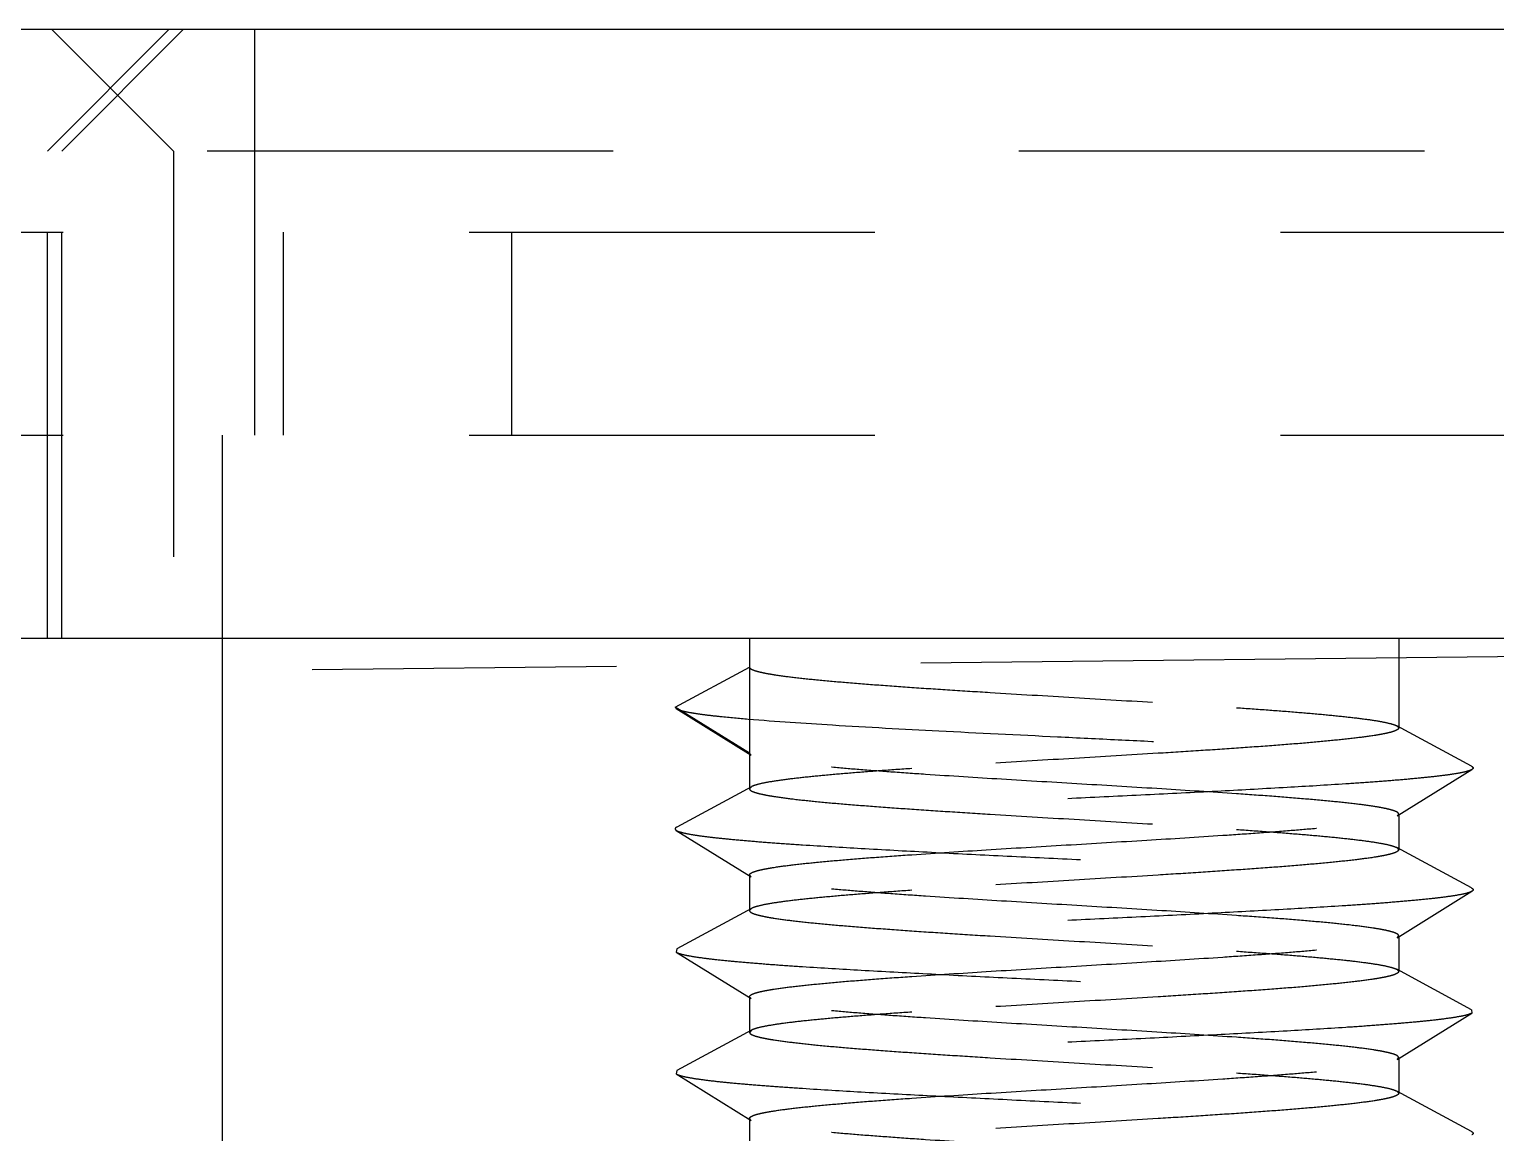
# Model space of a CAD drawing. Header units: inches. Extents: x 1246 to 1707, y -383 to -57.
# Drawn here: x 1464.347 to 1467.961, y -299.105 to -296.386 of the extents above; entities that cross this region are included whole.
import ezdxf

# ---------------------------------------------------------------- set-up
doc = ezdxf.new("R2010")
doc.units = ezdxf.units.IN
doc.header["$LTSCALE"] = 10
doc.header["$MEASUREMENT"] = 0
doc.linetypes.add('CENTER', pattern=[0.6, 0.375, -0.075, 0.075, -0.075])
doc.linetypes.add('HIDDEN', pattern=[0.2, 0.1, -0.1])
doc.layers.get('0').update_dxf_attribs({"linetype": 'CONTINUOUS'})
doc.layers.add('02___PRT_ALL_AXES', color=7, linetype='CONTINUOUS')
doc.layers.add('DEFAULT_2', color=8, linetype='HIDDEN')

msp = doc.modelspace()

# ---------------------------------------------------------------- linework, layer by layer
at = {"color": 7, "linetype": 'Continuous'}
for p, q in [((1319.6313, -296.386), (1637.9271, -296.386)), ((1319.6313, -297.886), (1637.9271, -297.886))]:
    msp.add_line(p, q, dxfattribs=at)
at = {"linetype": 'CENTER'}
msp.add_arc((1478.7792, -1654.6488), 1356.7628, 83.2637115, 96.7362885, dxfattribs=at)
at = {"layer": '02___PRT_ALL_AXES', "color": 8, "linetype": 'HIDDEN'}
msp.add_line((1464.8221, -297.386), (1464.8221, -297.886), dxfattribs=at)
at = {"layer": '02___PRT_ALL_AXES', "color": 7, "linetype": 'Continuous'}
msp.add_line((1464.8221, -297.886), (1464.8221, -301.286), dxfattribs=at)
at = {"layer": 'DEFAULT_2', "color": 8, "linetype": 'HIDDEN'}
for p, q in [((1464.6921, -296.386), (1464.3921, -296.686)), ((1464.7021, -296.686), (1464.4021, -296.386)), ((1464.4271, -296.686), (1464.7271, -296.386)), ((1464.9021, -296.386), (1464.9021, -297.886)), ((1613.7858, -296.686), (1326.8971, -296.686)), ((1464.3921, -297.886), (1464.3921, -296.686)), ((1464.4271, -297.886), (1464.4271, -296.686)), ((1464.7021, -296.686), (1464.7021, -297.886)), ((1459.4308, -296.886), (1469.6934, -296.886)), ((1464.9734, -297.386), (1464.9734, -296.886)), ((1465.5365, -297.386), (1465.5365, -296.886)), ((1459.4308, -297.386), (1469.6934, -297.386)), ((1466.1221, -297.886), (1466.1221, -298.2574)), ((1467.7221, -297.886), (1467.7221, -298.1074)), ((1465.9386, -298.056), (1466.1221, -297.9574)), ((1466.1221, -298.1696), (1465.9386, -298.056)), ((1465.9386, -298.056), (1465.9416, -298.0598)), ((1465.9416, -298.0598), (1466.1258, -298.1742)), ((1467.9017, -298.2017), (1467.7172, -298.1021)), ((1467.7172, -298.1021), (1467.7221, -298.1074)), ((1466.1258, -298.1742), (1466.1221, -298.1696)), ((1467.7184, -298.3242), (1467.9026, -298.2098)), ((1466.127, -298.2521), (1465.9426, -298.3517)), ((1466.127, -298.2521), (1466.1221, -298.2574)), ((1467.7184, -298.3242), (1467.7221, -298.3196)), ((1467.7221, -298.3196), (1467.7221, -298.4074)), ((1465.9416, -298.3598), (1466.1258, -298.4742)), ((1467.9017, -298.5017), (1467.7172, -298.4021)), ((1467.7172, -298.4021), (1467.7221, -298.4074)), ((1466.1221, -298.4696), (1466.1221, -298.5574)), ((1466.1258, -298.4742), (1466.1221, -298.4696)), ((1467.7184, -298.6242), (1467.9026, -298.5098)), ((1466.127, -298.5521), (1465.9426, -298.6517)), ((1466.127, -298.5521), (1466.1221, -298.5574)), ((1467.7184, -298.6242), (1467.7221, -298.6196)), ((1467.7221, -298.6196), (1467.7221, -298.7074)), ((1465.9426, -298.6517), (1465.9416, -298.6598)), ((1465.9416, -298.6598), (1466.1258, -298.7742)), ((1467.9017, -298.8017), (1467.7172, -298.7021)), ((1467.7172, -298.7021), (1467.7221, -298.7074)), ((1466.1221, -298.7696), (1466.1221, -298.8574)), ((1466.1258, -298.7742), (1466.1221, -298.7696)), ((1467.9017, -298.8017), (1467.9026, -298.8098)), ((1467.7184, -298.9242), (1467.9026, -298.8098)), ((1466.127, -298.8521), (1465.9426, -298.9517)), ((1466.127, -298.8521), (1466.1221, -298.8574)), ((1467.7184, -298.9242), (1467.7221, -298.9196)), ((1467.7221, -298.9196), (1467.7221, -299.0074)), ((1465.9426, -298.9517), (1465.9416, -298.9598)), ((1465.9416, -298.9598), (1466.1258, -299.0742)), ((1467.9017, -299.1017), (1467.7172, -299.0021)), ((1467.7172, -299.0021), (1467.7221, -299.0074)), ((1466.1221, -299.0696), (1466.1221, -299.1574)), ((1466.1258, -299.0742), (1466.1221, -299.0696))]:
    msp.add_line(p, q, dxfattribs=at)
for points, knots in [([(1466.1221, -297.9574), (1466.1221, -297.9586), (1466.1235, -297.9605), (1466.1261, -297.9622), (1466.1307, -297.9645), (1466.1385, -297.9672), (1466.1504, -297.9702), (1466.1656, -297.9733), (1466.1922, -297.9777), (1466.2332, -297.9831), (1466.291, -297.9891), (1466.3596, -297.9953), (1466.4379, -298.0014), (1466.5244, -298.0076), (1466.6177, -298.0138), (1466.751, -298.0222), (1466.9221, -298.0324), (1467.1245, -298.0445), (1467.2578, -298.0529), (1467.3221, -298.0574)], [0, 0, 0, 0, 0.002951, 0.005145, 0.007941, 0.015462, 0.025645, 0.038495, 0.053985, 0.092669, 0.1411, 0.19848, 0.263849, 0.336102, 0.414008, 0.496243, 0.668052, 0.839852, 1, 1, 1, 1]), ([(1465.9416, -298.0598), (1465.9439, -298.0612), (1465.9503, -298.0636), (1465.9621, -298.0667), (1465.9782, -298.0698), (1465.9985, -298.0729), (1466.0231, -298.0761), (1466.0637, -298.0806), (1466.0962, -298.0835), (1466.1191, -298.0854)], [0, 0, 0, 0, 0.04471, 0.112491, 0.203751, 0.318314, 0.455838, 0.615766, 1, 1, 1, 1]), ([(1467.3221, -298.0574), (1467.3482, -298.0592), (1467.3981, -298.0627), (1467.4695, -298.0683), (1467.5333, -298.0738), (1467.5888, -298.0793), (1467.6351, -298.0847), (1467.6717, -298.0901), (1467.6959, -298.0948), (1467.7099, -298.0989), (1467.7151, -298.101), (1467.7172, -298.1021)], [0, 0, 0, 0, 0.196693, 0.37717, 0.538715, 0.679239, 0.796913, 0.890175, 0.957973, 0.982173, 1, 1, 1, 1]), ([(1466.1191, -298.0854), (1466.1881, -298.0912), (1466.3445, -298.1015), (1466.5986, -298.1153), (1466.8334, -298.1267), (1467.0298, -298.1363), (1467.1756, -298.1434), (1467.3156, -298.1506), (1467.4465, -298.1578), (1467.5653, -298.1649), (1467.6692, -298.172), (1467.7454, -298.1782), (1467.797, -298.1833), (1467.8284, -298.1869), (1467.8545, -298.1904), (1467.8752, -298.1939), (1467.8904, -298.1974), (1467.8987, -298.2001), (1467.9017, -298.2017)], [0, 0, 0, 0, 0.116215, 0.263038, 0.427014, 0.510758, 0.5931, 0.672139, 0.746052, 0.813137, 0.871851, 0.920849, 0.941346, 0.959022, 0.973777, 0.985542, 0.994277, 1, 1, 1, 1]), ([(1467.7221, -298.1074), (1467.7221, -298.1086), (1467.7207, -298.1105), (1467.7181, -298.1122), (1467.7136, -298.1145), (1467.7058, -298.1172), (1467.6939, -298.1202), (1467.6787, -298.1233), (1467.6521, -298.1277), (1467.6111, -298.133), (1467.5533, -298.1391), (1467.4847, -298.1453), (1467.4065, -298.1514), (1467.3199, -298.1576), (1467.2266, -298.1638), (1467.0933, -298.1722), (1466.9222, -298.1824), (1466.7198, -298.1945), (1466.5864, -298.2029), (1466.5221, -298.2074)], [0, 0, 0, 0, 0.002946, 0.005136, 0.007926, 0.015442, 0.025615, 0.038456, 0.053942, 0.09261, 0.141033, 0.198411, 0.263781, 0.33604, 0.413953, 0.496193, 0.668011, 0.839832, 1, 1, 1, 1]), ([(1467.3221, -298.2696), (1467.2609, -298.2654), (1467.134, -298.2572), (1466.941, -298.2457), (1466.7468, -298.2341), (1466.5897, -298.2243), (1466.4725, -298.2162), (1466.3942, -298.2103), (1466.3241, -298.2044), (1466.2633, -298.1986), (1466.2128, -298.1927), (1466.1775, -298.1877), (1466.155, -298.1834), (1466.1425, -298.1805), (1466.133, -298.1776), (1466.1278, -298.1754), (1466.1258, -298.1742)], [0, 0, 0, 0, 0.153215, 0.317568, 0.482925, 0.639047, 0.710595, 0.776296, 0.835139, 0.886221, 0.928765, 0.962148, 0.975256, 0.985931, 0.994162, 1, 1, 1, 1]), ([(1467.9026, -298.2098), (1467.9012, -298.2107), (1467.8974, -298.2123), (1467.8871, -298.2156), (1467.8689, -298.2193), (1467.841, -298.2236), (1467.8052, -298.2279), (1467.7619, -298.2323), (1467.7112, -298.2367), (1467.6538, -298.2411), (1467.5651, -298.2472), (1467.4413, -298.2546), (1467.2805, -298.2633), (1467.1074, -298.272), (1466.9278, -298.2808), (1466.7481, -298.2895), (1466.5744, -298.2982), (1466.4126, -298.3069), (1466.2878, -298.3144), (1466.1982, -298.3205), (1466.1399, -298.3249), (1466.0884, -298.3292), (1466.0441, -298.3336), (1466.0073, -298.3379), (1465.9784, -298.3422), (1465.9594, -298.346), (1465.9483, -298.3492), (1465.9442, -298.3508), (1465.9426, -298.3517)], [0, 0, 0, 0, 0.002611, 0.006215, 0.016495, 0.030864, 0.049236, 0.071467, 0.097374, 0.12674, 0.159315, 0.232952, 0.315766, 0.404918, 0.497344, 0.589872, 0.679323, 0.762625, 0.836921, 0.869882, 0.899668, 0.926026, 0.948731, 0.9676, 0.982482, 0.993281, 0.997144, 1, 1, 1, 1]), ([(1466.5221, -298.2074), (1466.4961, -298.2092), (1466.4461, -298.2127), (1466.3748, -298.2183), (1466.3109, -298.2238), (1466.2555, -298.2293), (1466.2091, -298.2347), (1466.1725, -298.2401), (1466.1483, -298.2448), (1466.1343, -298.2489), (1466.1291, -298.251), (1466.127, -298.2521)], [0, 0, 0, 0, 0.196709, 0.377163, 0.538697, 0.679227, 0.796903, 0.890174, 0.957969, 0.982175, 1, 1, 1, 1]), ([(1467.9017, -298.2017), (1467.9027, -298.2023), (1467.9043, -298.2033), (1467.9058, -298.2053), (1467.9056, -298.2068), (1467.9047, -298.2084), (1467.9035, -298.2092), (1467.9026, -298.2098)], [0, 0, 0, 0, 0.316104, 0.524236, 0.615623, 0.718573, 1, 1, 1, 1]), ([(1466.1221, -298.2574), (1466.1221, -298.2586), (1466.1235, -298.2605), (1466.1261, -298.2622), (1466.1307, -298.2645), (1466.1385, -298.2672), (1466.1504, -298.2702), (1466.1656, -298.2733), (1466.1922, -298.2777), (1466.2332, -298.2831), (1466.291, -298.2892), (1466.3596, -298.2953), (1466.4379, -298.3014), (1466.5244, -298.3076), (1466.6177, -298.3138), (1466.751, -298.3222), (1466.9221, -298.3324), (1467.1245, -298.3445), (1467.2578, -298.3529), (1467.3221, -298.3574)], [0, 0, 0, 0, 0.002951, 0.005147, 0.007944, 0.015466, 0.025647, 0.038499, 0.05399, 0.092674, 0.141104, 0.198485, 0.263857, 0.336107, 0.414011, 0.496244, 0.668052, 0.839855, 1, 1, 1, 1]), ([(1467.7221, -298.3196), (1467.7221, -298.3184), (1467.7207, -298.3165), (1467.7181, -298.3147), (1467.7136, -298.3124), (1467.7057, -298.3098), (1467.6938, -298.3067), (1467.6786, -298.3037), (1467.652, -298.2992), (1467.611, -298.2939), (1467.5532, -298.2878), (1467.4846, -298.2817), (1467.4064, -298.2755), (1467.3511, -298.2716), (1467.3221, -298.2696)], [0, 0, 0, 0, 0.008786, 0.015321, 0.023648, 0.046042, 0.076335, 0.114577, 0.160673, 0.27577, 0.419851, 0.590553, 0.785114, 1, 1, 1, 1]), ([(1466.5221, -298.4196), (1466.5833, -298.4154), (1466.7102, -298.4072), (1466.9033, -298.3957), (1467.0975, -298.3841), (1467.2546, -298.3743), (1467.3718, -298.3662), (1467.4501, -298.3603), (1467.5202, -298.3544), (1467.5809, -298.3485), (1467.6315, -298.3427), (1467.6668, -298.3377), (1467.6892, -298.3334), (1467.7017, -298.3305), (1467.7112, -298.3276), (1467.7164, -298.3254), (1467.7184, -298.3242)], [0, 0, 0, 0, 0.153219, 0.317585, 0.482945, 0.639064, 0.710611, 0.776315, 0.83516, 0.886237, 0.928778, 0.962155, 0.975262, 0.985932, 0.994163, 1, 1, 1, 1]), ([(1465.9426, -298.3517), (1465.9415, -298.3523), (1465.9399, -298.3533), (1465.9385, -298.3553), (1465.9386, -298.3568), (1465.9395, -298.3584), (1465.9407, -298.3592), (1465.9416, -298.3598)], [0, 0, 0, 0, 0.316081, 0.524228, 0.615626, 0.718557, 1, 1, 1, 1]), ([(1465.9416, -298.3598), (1465.9431, -298.3607), (1465.9468, -298.3623), (1465.9571, -298.3656), (1465.9753, -298.3693), (1466.0032, -298.3736), (1466.039, -298.3779), (1466.0824, -298.3823), (1466.133, -298.3867), (1466.1905, -298.3911), (1466.2792, -298.3972), (1466.4029, -298.4046), (1466.5637, -298.4133), (1466.7369, -298.422), (1466.9164, -298.4308), (1467.0961, -298.4395), (1467.2699, -298.4482), (1467.4317, -298.4569), (1467.5564, -298.4644), (1467.6461, -298.4705), (1467.7043, -298.4749), (1467.7558, -298.4792), (1467.8002, -298.4836), (1467.837, -298.4879), (1467.8658, -298.4922), (1467.8849, -298.496), (1467.8959, -298.4992), (1467.9, -298.5008), (1467.9017, -298.5017)], [0, 0, 0, 0, 0.002611, 0.006216, 0.016495, 0.030865, 0.049236, 0.071467, 0.097374, 0.12674, 0.159315, 0.232952, 0.315766, 0.404918, 0.497344, 0.589872, 0.679323, 0.762625, 0.836921, 0.869882, 0.899668, 0.926025, 0.948731, 0.9676, 0.982482, 0.99328, 0.997143, 1, 1, 1, 1]), ([(1467.3221, -298.3574), (1467.3482, -298.3592), (1467.3981, -298.3627), (1467.4695, -298.3683), (1467.5333, -298.3738), (1467.5888, -298.3793), (1467.6351, -298.3847), (1467.6717, -298.3901), (1467.6959, -298.3948), (1467.7099, -298.3989), (1467.7151, -298.401), (1467.7172, -298.4021)], [0, 0, 0, 0, 0.196688, 0.377164, 0.538712, 0.679237, 0.796915, 0.890178, 0.957977, 0.982175, 1, 1, 1, 1]), ([(1467.7221, -298.4074), (1467.7221, -298.4086), (1467.7207, -298.4105), (1467.7181, -298.4122), (1467.7136, -298.4145), (1467.7058, -298.4172), (1467.6939, -298.4202), (1467.6787, -298.4233), (1467.6521, -298.4277), (1467.6111, -298.433), (1467.5533, -298.4391), (1467.4847, -298.4453), (1467.4065, -298.4514), (1467.3199, -298.4576), (1467.2266, -298.4638), (1467.0933, -298.4722), (1466.9222, -298.4824), (1466.7198, -298.4945), (1466.5864, -298.5029), (1466.5221, -298.5074)], [0, 0, 0, 0, 0.002947, 0.005136, 0.007927, 0.015443, 0.025617, 0.038458, 0.053945, 0.092616, 0.141039, 0.198415, 0.263784, 0.336042, 0.413954, 0.496196, 0.668015, 0.839831, 1, 1, 1, 1]), ([(1466.1221, -298.4696), (1466.1221, -298.4684), (1466.1235, -298.4665), (1466.1262, -298.4647), (1466.1307, -298.4624), (1466.1385, -298.4597), (1466.1504, -298.4567), (1466.1656, -298.4537), (1466.1923, -298.4492), (1466.2332, -298.4439), (1466.291, -298.4378), (1466.3597, -298.4317), (1466.4379, -298.4255), (1466.4931, -298.4216), (1466.5221, -298.4196)], [0, 0, 0, 0, 0.008793, 0.015335, 0.023667, 0.046068, 0.076369, 0.114618, 0.160717, 0.275825, 0.419907, 0.590602, 0.785144, 1, 1, 1, 1]), ([(1467.3221, -298.5696), (1467.2609, -298.5654), (1467.134, -298.5572), (1466.941, -298.5457), (1466.7468, -298.5341), (1466.5897, -298.5243), (1466.4725, -298.5162), (1466.3942, -298.5103), (1466.3241, -298.5044), (1466.2633, -298.4985), (1466.2128, -298.4927), (1466.1775, -298.4877), (1466.155, -298.4834), (1466.1425, -298.4805), (1466.133, -298.4776), (1466.1278, -298.4754), (1466.1258, -298.4742)], [0, 0, 0, 0, 0.153219, 0.317574, 0.482931, 0.639056, 0.710605, 0.776306, 0.83515, 0.886228, 0.928771, 0.962153, 0.97526, 0.985931, 0.994163, 1, 1, 1, 1]), ([(1467.9026, -298.5098), (1467.9012, -298.5107), (1467.8974, -298.5123), (1467.8871, -298.5156), (1467.8689, -298.5193), (1467.841, -298.5236), (1467.8052, -298.5279), (1467.7619, -298.5323), (1467.7112, -298.5367), (1467.6538, -298.5411), (1467.5651, -298.5472), (1467.4413, -298.5546), (1467.2805, -298.5633), (1467.1074, -298.572), (1466.9278, -298.5808), (1466.7481, -298.5895), (1466.5744, -298.5982), (1466.4126, -298.6069), (1466.2878, -298.6144), (1466.1982, -298.6205), (1466.1399, -298.6249), (1466.0884, -298.6292), (1466.0441, -298.6336), (1466.0073, -298.6379), (1465.9784, -298.6422), (1465.9594, -298.646), (1465.9483, -298.6492), (1465.9442, -298.6508), (1465.9426, -298.6517)], [0, 0, 0, 0, 0.002611, 0.006217, 0.016495, 0.030866, 0.049236, 0.071468, 0.097374, 0.126741, 0.159315, 0.232952, 0.315766, 0.404918, 0.497344, 0.589872, 0.679323, 0.762625, 0.836921, 0.869881, 0.899668, 0.926024, 0.948731, 0.967599, 0.982482, 0.993279, 0.997143, 1, 1, 1, 1]), ([(1466.5221, -298.5074), (1466.4961, -298.5092), (1466.4461, -298.5127), (1466.3748, -298.5183), (1466.3109, -298.5238), (1466.2555, -298.5293), (1466.2091, -298.5347), (1466.1725, -298.5401), (1466.1483, -298.5448), (1466.1343, -298.5489), (1466.1291, -298.551), (1466.127, -298.5521)], [0, 0, 0, 0, 0.196694, 0.377169, 0.538708, 0.679229, 0.796904, 0.89017, 0.957973, 0.982173, 1, 1, 1, 1]), ([(1467.9017, -298.5017), (1467.9027, -298.5023), (1467.9043, -298.5033), (1467.9058, -298.5053), (1467.9056, -298.5068), (1467.9047, -298.5084), (1467.9035, -298.5092), (1467.9026, -298.5098)], [0, 0, 0, 0, 0.316082, 0.524236, 0.615651, 0.718581, 1, 1, 1, 1]), ([(1466.1221, -298.5574), (1466.1221, -298.5586), (1466.1235, -298.5605), (1466.1261, -298.5622), (1466.1307, -298.5645), (1466.1385, -298.5672), (1466.1504, -298.5702), (1466.1656, -298.5733), (1466.1922, -298.5777), (1466.2332, -298.5831), (1466.291, -298.5891), (1466.3596, -298.5953), (1466.4379, -298.6014), (1466.5244, -298.6076), (1466.6177, -298.6138), (1466.751, -298.6222), (1466.9221, -298.6324), (1467.1245, -298.6445), (1467.2578, -298.6529), (1467.3221, -298.6574)], [0, 0, 0, 0, 0.002951, 0.005144, 0.007939, 0.015463, 0.025642, 0.03849, 0.053982, 0.092659, 0.141089, 0.19847, 0.263839, 0.336093, 0.413997, 0.496228, 0.668038, 0.839847, 1, 1, 1, 1]), ([(1467.7221, -298.6196), (1467.7221, -298.6184), (1467.7207, -298.6165), (1467.7181, -298.6147), (1467.7136, -298.6124), (1467.7058, -298.6098), (1467.6938, -298.6067), (1467.6786, -298.6037), (1467.652, -298.5992), (1467.6111, -298.5939), (1467.5532, -298.5878), (1467.4846, -298.5817), (1467.4064, -298.5755), (1467.3511, -298.5716), (1467.3221, -298.5696)], [0, 0, 0, 0, 0.008781, 0.015312, 0.023635, 0.04602, 0.076306, 0.114544, 0.160637, 0.275732, 0.419816, 0.590523, 0.785097, 1, 1, 1, 1]), ([(1466.5221, -298.7196), (1466.5833, -298.7154), (1466.7102, -298.7072), (1466.9033, -298.6957), (1467.0975, -298.6841), (1467.2546, -298.6743), (1467.3718, -298.6662), (1467.4501, -298.6603), (1467.5202, -298.6544), (1467.5809, -298.6485), (1467.6315, -298.6427), (1467.6668, -298.6377), (1467.6892, -298.6334), (1467.7017, -298.6305), (1467.7112, -298.6276), (1467.7164, -298.6254), (1467.7184, -298.6242)], [0, 0, 0, 0, 0.153218, 0.317584, 0.482947, 0.639065, 0.710611, 0.776314, 0.835159, 0.886236, 0.928778, 0.962156, 0.975263, 0.985933, 0.994163, 1, 1, 1, 1]), ([(1465.9416, -298.6598), (1465.9431, -298.6607), (1465.9468, -298.6623), (1465.9571, -298.6656), (1465.9753, -298.6693), (1466.0032, -298.6736), (1466.039, -298.6779), (1466.0824, -298.6823), (1466.133, -298.6867), (1466.1905, -298.6911), (1466.2792, -298.6972), (1466.4029, -298.7046), (1466.5637, -298.7133), (1466.7369, -298.722), (1466.9164, -298.7308), (1467.0961, -298.7395), (1467.2699, -298.7482), (1467.4317, -298.7569), (1467.5564, -298.7644), (1467.6461, -298.7705), (1467.7043, -298.7749), (1467.7558, -298.7792), (1467.8002, -298.7836), (1467.837, -298.7879), (1467.8658, -298.7922), (1467.8849, -298.796), (1467.8959, -298.7992), (1467.9, -298.8008), (1467.9017, -298.8017)], [0, 0, 0, 0, 0.002611, 0.006217, 0.016495, 0.030866, 0.049236, 0.071468, 0.097374, 0.126741, 0.159315, 0.232952, 0.315766, 0.404918, 0.497344, 0.589872, 0.679323, 0.762625, 0.836921, 0.869881, 0.899668, 0.926024, 0.948731, 0.967598, 0.982482, 0.993279, 0.997142, 1, 1, 1, 1]), ([(1467.3221, -298.6574), (1467.3482, -298.6592), (1467.3981, -298.6627), (1467.4695, -298.6683), (1467.5333, -298.6738), (1467.5888, -298.6793), (1467.6351, -298.6847), (1467.6718, -298.6901), (1467.6959, -298.6948), (1467.7099, -298.6989), (1467.7151, -298.701), (1467.7172, -298.7021)], [0, 0, 0, 0, 0.196687, 0.377166, 0.538714, 0.67924, 0.796917, 0.890181, 0.95798, 0.982176, 1, 1, 1, 1]), ([(1466.1221, -298.7696), (1466.1221, -298.7684), (1466.1235, -298.7665), (1466.1262, -298.7647), (1466.1307, -298.7624), (1466.1385, -298.7597), (1466.1504, -298.7567), (1466.1657, -298.7537), (1466.1923, -298.7492), (1466.2332, -298.7439), (1466.2911, -298.7378), (1466.3597, -298.7317), (1466.4379, -298.7255), (1466.4931, -298.7216), (1466.5221, -298.7196)], [0, 0, 0, 0, 0.008795, 0.015339, 0.023673, 0.046078, 0.076382, 0.114633, 0.160732, 0.27584, 0.41992, 0.590611, 0.785151, 1, 1, 1, 1]), ([(1467.7221, -298.7074), (1467.7221, -298.7086), (1467.7207, -298.7105), (1467.7181, -298.7122), (1467.7136, -298.7145), (1467.7058, -298.7172), (1467.6939, -298.7202), (1467.6787, -298.7233), (1467.6521, -298.7277), (1467.6111, -298.733), (1467.5533, -298.7391), (1467.4847, -298.7453), (1467.4065, -298.7514), (1467.3199, -298.7576), (1467.2266, -298.7638), (1467.0933, -298.7722), (1466.9222, -298.7824), (1466.7198, -298.7945), (1466.5864, -298.8029), (1466.5221, -298.8074)], [0, 0, 0, 0, 0.002946, 0.005135, 0.007925, 0.01544, 0.025613, 0.038453, 0.053939, 0.092609, 0.141032, 0.198407, 0.263774, 0.33603, 0.413943, 0.496185, 0.668011, 0.839829, 1, 1, 1, 1]), ([(1467.3221, -298.8696), (1467.2609, -298.8654), (1467.134, -298.8572), (1466.941, -298.8457), (1466.7468, -298.8341), (1466.5897, -298.8243), (1466.4725, -298.8162), (1466.3942, -298.8103), (1466.3241, -298.8044), (1466.2633, -298.7985), (1466.2128, -298.7927), (1466.1775, -298.7877), (1466.155, -298.7834), (1466.1425, -298.7805), (1466.133, -298.7776), (1466.1278, -298.7754), (1466.1258, -298.7742)], [0, 0, 0, 0, 0.153219, 0.317575, 0.482929, 0.639053, 0.710603, 0.776306, 0.83515, 0.886228, 0.92877, 0.962153, 0.97526, 0.985931, 0.994164, 1, 1, 1, 1]), ([(1467.9026, -298.8098), (1467.9012, -298.8107), (1467.8974, -298.8123), (1467.8871, -298.8156), (1467.8689, -298.8193), (1467.841, -298.8236), (1467.8052, -298.8279), (1467.7619, -298.8323), (1467.7112, -298.8367), (1467.6538, -298.8411), (1467.5651, -298.8472), (1467.4413, -298.8546), (1467.2805, -298.8633), (1467.1074, -298.872), (1466.9278, -298.8808), (1466.7481, -298.8895), (1466.5744, -298.8982), (1466.4126, -298.9069), (1466.2878, -298.9144), (1466.1982, -298.9205), (1466.1399, -298.9249), (1466.0884, -298.9292), (1466.0441, -298.9336), (1466.0073, -298.9379), (1465.9784, -298.9422), (1465.9594, -298.946), (1465.9483, -298.9492), (1465.9442, -298.9508), (1465.9426, -298.9517)], [0, 0, 0, 0, 0.002611, 0.006217, 0.016495, 0.030866, 0.049236, 0.071468, 0.097374, 0.126741, 0.159315, 0.232952, 0.315766, 0.404918, 0.497344, 0.589872, 0.679323, 0.762625, 0.836921, 0.869881, 0.899668, 0.926024, 0.948731, 0.967598, 0.982482, 0.993279, 0.997142, 1, 1, 1, 1]), ([(1466.5221, -298.8074), (1466.4961, -298.8092), (1466.4461, -298.8127), (1466.3748, -298.8183), (1466.3109, -298.8238), (1466.2555, -298.8293), (1466.2091, -298.8347), (1466.1725, -298.8401), (1466.1483, -298.8448), (1466.1343, -298.8489), (1466.1291, -298.851), (1466.127, -298.8521)], [0, 0, 0, 0, 0.196695, 0.377171, 0.538714, 0.679235, 0.796907, 0.890171, 0.957972, 0.982173, 1, 1, 1, 1]), ([(1466.1221, -298.8574), (1466.1221, -298.8586), (1466.1235, -298.8605), (1466.1261, -298.8622), (1466.1306, -298.8645), (1466.1385, -298.8672), (1466.1504, -298.8702), (1466.1656, -298.8733), (1466.1922, -298.8777), (1466.2331, -298.883), (1466.291, -298.8891), (1466.3596, -298.8953), (1466.4378, -298.9014), (1466.5243, -298.9076), (1466.6177, -298.9138), (1466.751, -298.9222), (1466.9221, -298.9324), (1467.1245, -298.9445), (1467.2578, -298.9529), (1467.3221, -298.9574)], [0, 0, 0, 0, 0.002949, 0.00514, 0.007933, 0.015453, 0.025628, 0.038472, 0.05396, 0.092632, 0.141056, 0.198435, 0.263805, 0.336061, 0.41397, 0.496206, 0.668022, 0.839839, 1, 1, 1, 1]), ([(1467.7221, -298.9196), (1467.7221, -298.9184), (1467.7207, -298.9165), (1467.7181, -298.9147), (1467.7136, -298.9124), (1467.7058, -298.9098), (1467.6938, -298.9067), (1467.6786, -298.9037), (1467.652, -298.8992), (1467.6111, -298.8939), (1467.5532, -298.8878), (1467.4846, -298.8817), (1467.4064, -298.8755), (1467.3511, -298.8716), (1467.3221, -298.8696)], [0, 0, 0, 0, 0.008779, 0.015303, 0.023617, 0.045999, 0.076283, 0.11451, 0.160603, 0.275693, 0.419792, 0.590503, 0.785066, 1, 1, 1, 1]), ([(1466.5221, -299.0196), (1466.5833, -299.0154), (1466.7102, -299.0072), (1466.9033, -298.9957), (1467.0975, -298.9841), (1467.2546, -298.9743), (1467.3718, -298.9662), (1467.4501, -298.9603), (1467.5202, -298.9544), (1467.5809, -298.9485), (1467.6315, -298.9427), (1467.6668, -298.9377), (1467.6892, -298.9334), (1467.7017, -298.9305), (1467.7112, -298.9276), (1467.7164, -298.9254), (1467.7184, -298.9242)], [0, 0, 0, 0, 0.153216, 0.31758, 0.482942, 0.639062, 0.710609, 0.776311, 0.835154, 0.886236, 0.928777, 0.962154, 0.975263, 0.985935, 0.994162, 1, 1, 1, 1]), ([(1465.9416, -298.9598), (1465.9431, -298.9607), (1465.9468, -298.9623), (1465.9571, -298.9656), (1465.9753, -298.9693), (1466.0032, -298.9736), (1466.039, -298.9779), (1466.0824, -298.9823), (1466.133, -298.9867), (1466.1905, -298.9911), (1466.2792, -298.9972), (1466.4029, -299.0046), (1466.5637, -299.0133), (1466.7369, -299.022), (1466.9164, -299.0308), (1467.0961, -299.0395), (1467.2699, -299.0482), (1467.4317, -299.0569), (1467.5564, -299.0644), (1467.6461, -299.0705), (1467.7043, -299.0749), (1467.7558, -299.0792), (1467.8002, -299.0836), (1467.837, -299.0879), (1467.8658, -299.0922), (1467.8849, -299.096), (1467.8959, -299.0992), (1467.9, -299.1008), (1467.9017, -299.1017)], [0, 0, 0, 0, 0.00261, 0.006217, 0.016495, 0.030865, 0.049236, 0.071468, 0.097374, 0.126741, 0.159315, 0.232952, 0.315766, 0.404918, 0.497344, 0.589872, 0.679323, 0.762625, 0.836921, 0.869881, 0.899668, 0.926024, 0.948731, 0.967599, 0.982482, 0.993279, 0.997142, 1, 1, 1, 1]), ([(1467.3221, -298.9574), (1467.3482, -298.9592), (1467.3981, -298.9627), (1467.4695, -298.9683), (1467.5333, -298.9738), (1467.5888, -298.9793), (1467.6351, -298.9847), (1467.6717, -298.9901), (1467.6959, -298.9948), (1467.7099, -298.9989), (1467.7152, -299.001), (1467.7172, -299.0021)], [0, 0, 0, 0, 0.196706, 0.377159, 0.538698, 0.67923, 0.796907, 0.890176, 0.957971, 0.982175, 1, 1, 1, 1]), ([(1466.1221, -299.0696), (1466.1221, -299.0684), (1466.1235, -299.0665), (1466.1262, -299.0647), (1466.1307, -299.0624), (1466.1385, -299.0597), (1466.1504, -299.0567), (1466.1657, -299.0537), (1466.1923, -299.0492), (1466.2332, -299.0439), (1466.291, -299.0378), (1466.3597, -299.0317), (1466.4379, -299.0255), (1466.4931, -299.0216), (1466.5221, -299.0196)], [0, 0, 0, 0, 0.008794, 0.015336, 0.023669, 0.046072, 0.076374, 0.114624, 0.160722, 0.275827, 0.419908, 0.590601, 0.785144, 1, 1, 1, 1]), ([(1467.7221, -299.0074), (1467.7221, -299.0086), (1467.7207, -299.0105), (1467.7181, -299.0122), (1467.7136, -299.0145), (1467.7058, -299.0172), (1467.6939, -299.0202), (1467.6787, -299.0233), (1467.6521, -299.0277), (1467.6111, -299.033), (1467.5533, -299.0391), (1467.4847, -299.0453), (1467.4064, -299.0514), (1467.3199, -299.0576), (1467.2266, -299.0638), (1467.0932, -299.0722), (1466.9221, -299.0824), (1466.7198, -299.0945), (1466.5864, -299.1029), (1466.5221, -299.1074)], [0, 0, 0, 0, 0.002948, 0.005141, 0.007935, 0.015452, 0.025627, 0.038475, 0.053962, 0.092639, 0.141064, 0.198443, 0.263812, 0.336063, 0.413972, 0.496211, 0.66803, 0.839842, 1, 1, 1, 1]), ([(1467.3221, -299.1696), (1467.2609, -299.1654), (1467.134, -299.1572), (1466.941, -299.1457), (1466.7468, -299.1341), (1466.5897, -299.1243), (1466.4725, -299.1162), (1466.3942, -299.1103), (1466.3241, -299.1044), (1466.2633, -299.0985), (1466.2128, -299.0927), (1466.1775, -299.0877), (1466.155, -299.0834), (1466.1425, -299.0805), (1466.133, -299.0776), (1466.1278, -299.0754), (1466.1258, -299.0742)], [0, 0, 0, 0, 0.153218, 0.317576, 0.482929, 0.639051, 0.710601, 0.776305, 0.835151, 0.886229, 0.928771, 0.962152, 0.97526, 0.985931, 0.994163, 1, 1, 1, 1]), ([(1467.9017, -299.1017), (1467.9027, -299.1023), (1467.9043, -299.1033), (1467.9058, -299.1053), (1467.9056, -299.1068), (1467.9047, -299.1084), (1467.9035, -299.1092), (1467.9026, -299.1098)], [0, 0, 0, 0, 0.316234, 0.52428, 0.615716, 0.718695, 1, 1, 1, 1])]:
    msp.add_open_spline(points, degree=3, knots=knots, dxfattribs=at)

doc.saveas('drawing.dxf')
